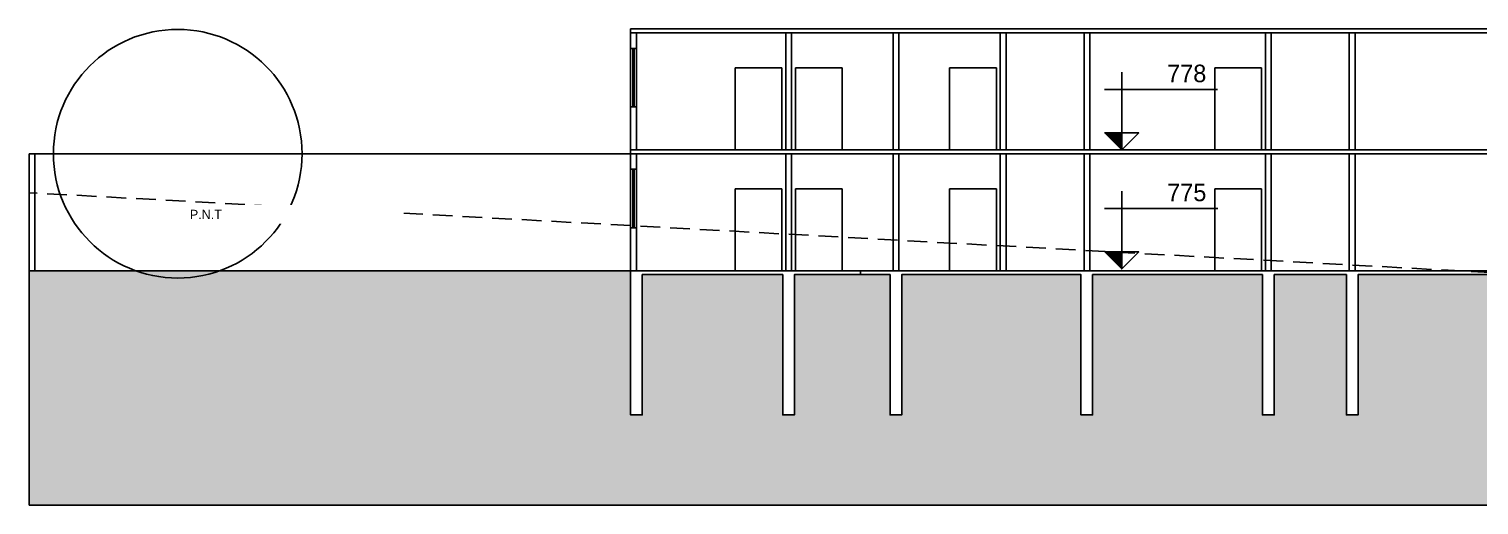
# Model space of a CAD drawing. Header units: centimetres. Extents: x 0 to 1099704, y -139216 to 99734.
# Drawn here: x 1071179 to 1074897, y 12503 to 13724 of the extents above; entities that cross this region are included whole.
import ezdxf

# ---------------------------------------------------------------- set-up
doc = ezdxf.new("R2010")
doc.units = ezdxf.units.CM
doc.header["$LTSCALE"] = 4
doc.linetypes.add('HIDDENX2', pattern=[19.05, 12.7, -6.35])
for name, color, linetype in [('0.1', 1, 'Continuous'), ('0.2', 2, 'Continuous'), ('0.4', 4, 'Continuous'), ('0.6', 6, 'Continuous'), ('03-CONT', 3, 'Continuous'), ('B-SIMBOLOS', 2, 'Continuous'), ('C-TEXTO-02', 2, 'Continuous')]:
    doc.layers.add(name, color=color, linetype=linetype)
doc.layers.add('C-TEXTO-01', color=2, linetype='Continuous', lineweight=20)
doc.styles.add('Esc.125', font='ERASLGHT.TTF', dxfattribs={"height": 22.5})
doc.styles.add('Símbolos', font='ERASLGHT.TTF')

# ---------------------------------------------------------------- blocks, each defined once
blk = doc.blocks.new('NÍVEL 50')
at = {"layer": 'B-SIMBOLOS'}
h = blk.add_hatch(color=256, dxfattribs=at)
h.dxf.hatch_style = 1
h.paths.add_polyline_path([(40852.04, -69907.26), (40852.04, -69898.57), (40843.35, -69898.57)])
blk.add_line((40843.14, -69876.24), (40901.22, -69876.24), dxfattribs=at)
blk.add_lwpolyline([(40852.04, -69907.26), (40843.35, -69898.57), (40860.72, -69898.57), (40852.04, -69907.26), (40852.04, -69867.34)], dxfattribs=at)

msp = doc.modelspace()

# ---------------------------------------------------------------- hatches: boundary and pattern name
at = {"layer": '0.2'}
h = msp.add_hatch(dxfattribs=at)
h.set_pattern_fill('EARTH', color=256, scale=25, angle=45)
h.paths.add_polyline_path([(1080689.564, 12784.462), (1080208.643, 12784.462), (1080208.643, 12734.462), (1080178.643, 12734.462), (1080178.643, 12784.462), (1079847.274, 12784.462), (1079847.274, 12734.462), (1079817.274, 12734.462), (1079817.274, 12784.462), (1079628.508, 12784.462), (1079628.508, 12734.462), (1079598.508, 12734.462), (1079598.508, 12784.462), (1079433.321, 12784.462), (1079433.321, 12734.462), (1079403.321, 12734.462), (1079403.321, 12854.785), (1076964.41, 12988.128), (1076964.408, 12734.462), (1076934.408, 12734.462), (1076934.197, 12989.78), (1076592.622, 13008.455), (1076592.622, 12734.462), (1076561.902, 12734.462), (1076561.902, 13008.879), (1076296.147, 13024.665), (1076296.147, 12734.462), (1076265.688, 12734.462), (1076265.437, 13026.344), (1076001.499, 13040.774), (1076001.958, 12734.462), (1075971.958, 12734.462), (1075971.958, 13042.545), (1075051.395, 13092.651), (1075051.395, 12734.462), (1075021.395, 12734.462), (1075021.395, 13094.462), (1074587.094, 13094.462), (1074587.094, 12734.462), (1074557.094, 12734.462), (1074557.094, 13094.462), (1074371.908, 13094.462), (1074371.908, 12734.462), (1074341.908, 12734.462), (1074341.908, 13094.462), (1073906.282, 13094.462), (1073906.282, 12734.462), (1073876.282, 12734.462), (1073876.282, 13094.462), (1073416.641, 13094.462), (1073416.641, 12734.462), (1073386.641, 12734.462), (1073386.641, 13094.462), (1073141.507, 13094.462), (1073141.507, 12734.462), (1073111.507, 12734.462), (1073111.507, 13094.462), (1072751.385, 13094.462), (1072751.385, 12734.462), (1072721.385, 12734.462), (1072721.385, 13104.462), (1071178.508, 13104.462), (1071178.508, 12503.276), (1083981.853, 12503.276), (1083981.853, 12604.462)])
at = {"layer": '03-CONT', "true_color": 0x000000}
h = msp.add_hatch(dxfattribs=at)
h.set_pattern_fill('AR-CONC', color=18, scale=150, angle=45)
h.paths.add_polyline_path([(1076591.902, 13094.462), (1076934.408, 13094.462), (1076934.408, 12734.462), (1076964.408, 12734.462), (1076964.408, 13094.462), (1083182.618, 13094.462), (1083182.618, 13104.462), (1072721.385, 13104.462), (1072721.385, 12734.462), (1072751.385, 12734.462), (1072751.385, 13094.462), (1073111.507, 13094.462), (1073111.507, 12734.462), (1073141.507, 12734.462), (1073141.507, 13094.462), (1073386.641, 13094.462), (1073386.641, 12734.462), (1073416.641, 12734.462), (1073416.641, 13094.462), (1073876.282, 13094.462), (1073876.282, 12734.462), (1073906.282, 12734.462), (1073906.282, 13094.462), (1074341.908, 13094.462), (1074341.908, 12734.462), (1074371.908, 12734.462), (1074371.908, 13094.462), (1074557.094, 13094.462), (1074557.094, 12734.462), (1074587.094, 12734.462), (1074587.094, 13094.462), (1075021.395, 13094.462), (1075021.395, 12734.462), (1075051.395, 12734.462), (1075051.395, 13094.462), (1075971.958, 13094.462), (1075971.958, 12734.462), (1076001.958, 12734.462), (1076001.958, 13094.462), (1076265.688, 13094.462), (1076265.688, 12734.462), (1076295.688, 12734.462), (1076295.688, 13094.462), (1076561.902, 13094.462), (1076561.902, 12734.462), (1076591.902, 12734.462)])

# ---------------------------------------------------------------- linework, layer by layer
at = {"layer": '0.1'}
for p, q in [((1072721.385, 13524.462), (1072721.385, 13674.462)), ((1072736.385, 13674.462), (1072736.385, 13524.462)), ((1072721.385, 13214.462), (1072721.385, 13364.462)), ((1072736.385, 13364.462), (1072736.385, 13214.462))]:
    msp.add_line(p, q, dxfattribs=at)
at = {"layer": '0.2'}
for p, q in [((1072727.385, 13524.462), (1072727.385, 13674.462)), ((1072730.385, 13674.462), (1072730.385, 13524.462)), ((1072989.385, 13414.462), (1072989.385, 13624.462)), ((1073109.385, 13624.462), (1072989.385, 13624.462)), ((1073109.385, 13414.462), (1073109.385, 13624.462)), ((1073144.385, 13414.462), (1073144.385, 13624.462)), ((1073264.385, 13624.462), (1073144.385, 13624.462)), ((1073264.385, 13414.462), (1073264.385, 13624.462)), ((1073539.385, 13414.462), (1073539.385, 13624.462)), ((1073659.385, 13624.462), (1073539.385, 13624.462)), ((1073659.385, 13414.462), (1073659.385, 13624.462)), ((1074219.385, 13414.462), (1074219.385, 13624.462)), ((1074339.385, 13624.462), (1074219.385, 13624.462)), ((1074339.385, 13414.462), (1074339.385, 13624.462)), ((1072721.385, 13404.462), (1071193.508, 13404.462)), ((1072727.385, 13214.462), (1072727.385, 13364.462)), ((1072730.385, 13364.462), (1072730.385, 13214.462)), ((1072989.385, 13104.462), (1072989.385, 13314.462)), ((1073109.385, 13314.462), (1072989.385, 13314.462)), ((1073109.385, 13104.462), (1073109.385, 13314.462)), ((1073144.385, 13104.462), (1073144.385, 13314.462)), ((1073264.385, 13314.462), (1073144.385, 13314.462)), ((1073264.385, 13104.462), (1073264.385, 13314.462)), ((1073539.385, 13104.462), (1073539.385, 13314.462)), ((1073659.385, 13314.462), (1073539.385, 13314.462)), ((1073659.385, 13104.462), (1073659.385, 13314.462)), ((1074219.385, 13104.462), (1074219.385, 13314.462)), ((1074339.385, 13314.462), (1074219.385, 13314.462)), ((1074339.385, 13104.462), (1074339.385, 13314.462))]:
    msp.add_line(p, q, dxfattribs=at)
msp.add_circle((1071559.956, 13404.462), 318.883, dxfattribs=at)
at = {"layer": '0.4', "linetype": 'HIDDENX2'}
msp.add_line((1083981.853, 12604.462), (1071178.508, 13304.462), dxfattribs=at)
at = {"layer": '0.6'}
for p, q in [((1072721.385, 13674.462), (1072721.385, 13724.462)), ((1083182.618, 13724.462), (1072721.385, 13724.462)), ((1083182.618, 13714.462), (1072721.385, 13714.462)), ((1072736.385, 13674.462), (1072736.385, 13714.462)), ((1073119.385, 13414.462), (1073119.385, 13714.462)), ((1073134.385, 13414.462), (1073134.385, 13714.462)), ((1073394.385, 13414.462), (1073394.385, 13714.462)), ((1073409.385, 13414.462), (1073409.385, 13714.462)), ((1073669.385, 13414.462), (1073669.385, 13714.462)), ((1073684.385, 13414.462), (1073684.385, 13714.462)), ((1073884.385, 13414.462), (1073884.385, 13714.462)), ((1073899.385, 13414.462), (1073899.385, 13714.462)), ((1074349.385, 13414.462), (1074349.385, 13714.462)), ((1074364.385, 13414.462), (1074364.385, 13714.462)), ((1074564.385, 13414.462), (1074564.385, 13714.462)), ((1074579.385, 13414.462), (1074579.385, 13714.462)), ((1072721.385, 13674.462), (1072736.385, 13674.462)), ((1072721.385, 13414.462), (1072721.385, 13524.462)), ((1072721.385, 13524.462), (1072736.385, 13524.462)), ((1072736.385, 13414.462), (1072736.385, 13524.462)), ((1071193.508, 13404.462), (1071178.508, 13404.462)), ((1071178.508, 13104.462), (1071178.508, 13404.462)), ((1071193.508, 13104.462), (1071193.508, 13404.462)), ((1072721.385, 13364.462), (1072721.385, 13414.462)), ((1076956.385, 13414.462), (1072721.385, 13414.462)), ((1076956.385, 13404.462), (1072721.385, 13404.462)), ((1072736.385, 13364.462), (1072736.385, 13404.462)), ((1073119.385, 13104.462), (1073119.385, 13404.462)), ((1073134.385, 13104.462), (1073134.385, 13404.462)), ((1073394.385, 13104.462), (1073394.385, 13404.462)), ((1073409.385, 13104.462), (1073409.385, 13404.462)), ((1073669.385, 13104.462), (1073669.385, 13404.462)), ((1073684.385, 13104.462), (1073684.385, 13404.462)), ((1073884.385, 13104.462), (1073884.385, 13404.462)), ((1073899.385, 13104.462), (1073899.385, 13404.462)), ((1074349.385, 13104.462), (1074349.385, 13404.462)), ((1074364.385, 13104.462), (1074364.385, 13404.462)), ((1074564.385, 13104.462), (1074564.385, 13404.462)), ((1074579.385, 13104.462), (1074579.385, 13404.462)), ((1072721.385, 13364.462), (1072736.385, 13364.462)), ((1072721.385, 13104.462), (1072721.385, 13214.462)), ((1072721.385, 13214.462), (1072736.385, 13214.462)), ((1072736.385, 13104.462), (1072736.385, 13214.462)), ((1071178.508, 12784.462), (1071178.508, 13104.462)), ((1072721.385, 13104.462), (1071178.508, 13104.462)), ((1073111.507, 13094.462, -2348.977), (1072751.385, 13094.462, -180.634)), ((1073386.641, 13094.462, -4005.601), (1073141.507, 13094.462, -2529.611)), ((1073876.282, 13094.462, -6953.795), (1073416.641, 13094.462, -4186.235)), ((1074341.908, 13094.462, -9757.401), (1073906.282, 13094.462, -7134.43)), ((1074557.094, 13094.462, -11053.062), (1074371.908, 13094.462, -9938.036)), ((1075021.395, 13094.462, -13848.686), (1074587.094, 13094.462, -11233.696)), ((1071178.508, 12503.276), (1071178.508, 12784.462)), ((1083981.853, 12503.276), (1071178.508, 12503.276))]:
    msp.add_line(p, q, dxfattribs=at)
for points, elevation in [([(1073141.507, 13094.462), (1073141.507, 12734.462), (1073111.507, 12734.462), (1073111.507, 13094.462)], -2348.977), ([(1073416.641, 13094.462), (1073416.641, 12734.462), (1073386.641, 12734.462), (1073386.641, 13094.462)], -4005.601), ([(1073906.282, 13094.462), (1073906.282, 12734.462), (1073876.282, 12734.462), (1073876.282, 13094.462)], -6953.795), ([(1074371.908, 13094.462), (1074371.908, 12734.462), (1074341.908, 12734.462), (1074341.908, 13094.462)], -9757.401), ([(1074587.094, 13094.462), (1074587.094, 12734.462), (1074557.094, 12734.462), (1074557.094, 13094.462)], -11053.062)]:
    msp.add_lwpolyline(points, dxfattribs=dict(at, elevation=elevation))
msp.add_polyline3d([(1072751.385, 13094.462, 0), (1072751.385, 12734.462, 0), (1072721.385, 12734.462, 0), (1072721.385, 13104.462, 0), (1079403.321, 13104.462, -40232.886)], dxfattribs=at)
at = {"layer": '03-CONT'}
for points in [[(1072721.385, 13104.462), (1072721.385, 12734.462), (1072751.385, 12734.462), (1072751.385, 13094.462), (1073111.507, 13094.462), (1073111.507, 12734.462), (1073141.507, 12734.462), (1073141.507, 13094.462), (1073386.641, 13094.462), (1073386.641, 12734.462), (1073416.641, 12734.462), (1073416.641, 13094.462), (1073876.282, 13094.462), (1073876.282, 12734.462), (1073906.282, 12734.462), (1073906.282, 13094.462), (1074341.908, 13094.462), (1074341.908, 12734.462), (1074371.908, 12734.462), (1074371.908, 13094.462), (1074557.094, 13094.462), (1074557.094, 12734.462), (1074587.094, 12734.462), (1074587.094, 13094.462), (1075021.395, 13094.462)], [(1083182.618, 13104.462), (1072721.385, 13104.462)]]:
    msp.add_lwpolyline(points, dxfattribs=at)

# ---------------------------------------------------------------- block references
at = {"layer": '0.6', "xscale": 5, "yscale": 5, "zscale": 5}
for p in [(869720.799, 362950.749), (869720.981, 362645.404, -7585.281)]:
    msp.add_blockref('NÍVEL 50', p, dxfattribs=at)

# ---------------------------------------------------------------- texts
at = {"layer": 'C-TEXTO-01', "char_height": 45, "width": 979.52194, "attachment_point": 1, "style": 'Esc.125'}
for s, insert in [('778', (1074097.413, 13632.96)), ('775', (1074097.595, 13327.615, -7585.281))]:
    msp.add_mtext(s, dxfattribs=dict(at, insert=insert))

# ---------------------------------------------------------------- next in the draw order: texts
at = {"layer": 'C-TEXTO-02', "insert": (1071591.142, 13260.625, -5606.206), "char_height": 24, "width": 536.35929, "attachment_point": 1, "style": 'Símbolos', "bg_fill": 2}
msp.add_mtext('P.N.T', dxfattribs=at)

doc.saveas('drawing.dxf')
